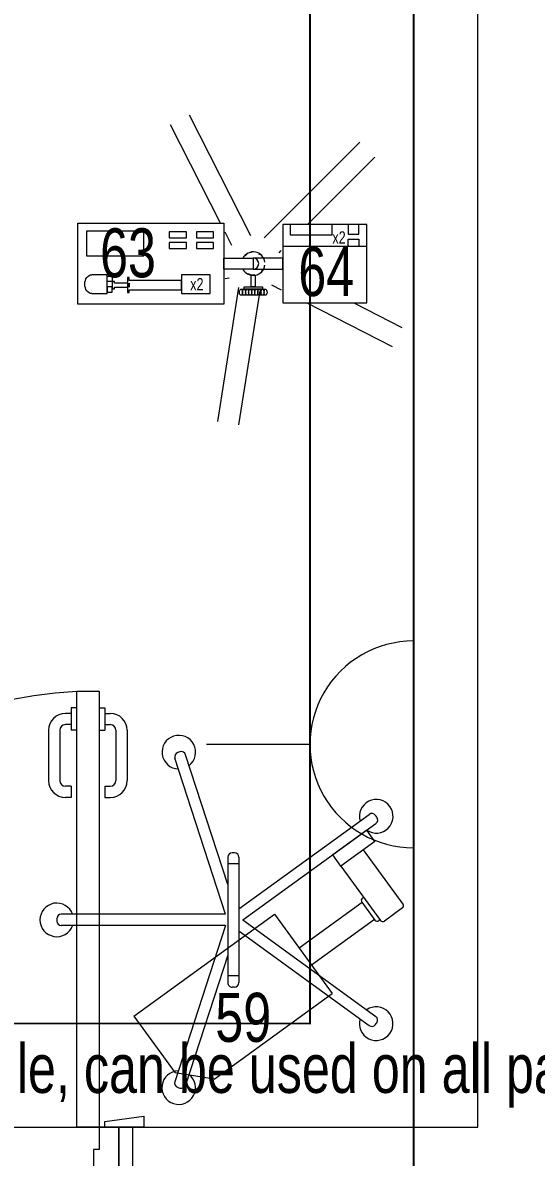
# Model space of a CAD drawing. Header units: metres. Extents: x 75097 to 220695, y -1557923 to -1361206.
# Drawn here: x 143666 to 144582, y -1460876 to -1458850 of the extents above; entities that cross this region are included whole.
import ezdxf

# ---------------------------------------------------------------- set-up
doc = ezdxf.new("R2010")
doc.units = ezdxf.units.M
doc.layers.get('0').update_dxf_attribs({"lineweight": 0})
doc.layers.add('A-100 - Copy$0$axes', color=8, linetype='Continuous')
for name, color, linetype, lineweight in [('A-100 - Copy$0$Medical Equipment and Furniture', 8, 'Continuous', 0), ('A-100 - Copy$0$Medical Equipment and Furniture1', 8, 'Continuous', 5), ('A-100 - Copy$0$Medical Equipment and Furniture2', 8, 'Continuous', 13), ('A-100 - Copy$0$Walls', 8, 'Continuous', 0), ('A-100 - Copy$0$Wooden Joinery', 8, 'Continuous', 0)]:
    doc.layers.add(name, color=color, linetype=linetype, lineweight=lineweight)
doc.layers.add('E-POWR', color=7, linetype='Continuous', lineweight=9, true_color=0x4e7e3e)
doc.styles.add('A-100 - Copy$0$X3G_ENTITY_257CFD', font='swisscl.ttf', dxfattribs={"height": 200})

# ---------------------------------------------------------------- blocks, each defined once
blk = doc.blocks.new('NORMAL SOCKET')
at = {"layer": 'E-POWR'}
for p, q in [((1.421169145032763e-06, 307.6799999489449), (2.84230918623507e-06, 615.359999897657)), ((-307.6799955585448, 4.654284566640854e-07), (307.6799955138122, -4.654284566640854e-07))]:
    blk.add_line(p, q, dxfattribs=at)
blk.add_ellipse((0, 0), major_axis=(32.75230417925279, 305.931804444962), ratio=0.9999999853257265, start_param=4.819040293203757, end_param=7.960632946793556, dxfattribs=at)
blk = doc.blocks.new('A-100 - Copy$0$HF12177-P')
for p, q in [((-0.0196261050550533, -0.0070130161670328), (-0.1885364131370046, 0.225472078058198)), ((0, 0), (-0.172356073249512, 0.2372277831040526)), ((0, 0), (0.1723560732495408, 0.2372277831040623)), ((0.0196261050550586, -0.0070130161670328), (0.1885364131370282, 0.2254720780581989)), ((-0.1199999999999939, -0.0150130161670328), (-0.1199999999999957, -0.0190130161670323)), ((-0.1119999999999948, -0.0070130161670328), (0.1120000000000059, -0.0070130161670328)), ((-0.0999999999999943, -0.0070130161670336), (-0.0999999999999943, -0.0270130161670323)), ((0.1000000000000054, -0.0070130161670336), (0.1000000000000054, -0.0270130161670323)), ((0.120000000000005, -0.0150130161670319), (0.120000000000005, -0.0190130161670315)), ((-0.0631375151467193, -0.0270130161670323), (-0.2950583245726665, -0.1023686551157921)), ((-0.0099999999999945, -0.0307768353717535), (-0.2888779846851648, -0.1213897854416945)), ((-0.1119999999999965, -0.0270130161670323), (0.1120000000000059, -0.0270130161670323)), ((-0.0099999999999945, -0.0307768353717535), (-0.0099999999999945, -0.3240065014399303)), ((0.0100000000000051, -0.0307768353717535), (0.0100000000000051, -0.3240065014399303)), ((0.0100000000000051, -0.0307768353717535), (0.2888779846851794, -0.1213897854416901)), ((0.0631375151467357, -0.0270130161670315), (0.2950583245726759, -0.1023686551157867))]:
    blk.add_line(p, q)
for centre, radius, start, end in [((-0.1851523544721125, 0.2378273370610664), 0.03, 325.4712206343755, 286.5287793654765), ((0.1851523544721343, 0.2378273370610664), 0.03, 253.4712206343819, 214.5287793655101), ((-0.182064277182004, 0.2301743600765382), 0.008, 126.3732650475615, 215.9999999999981), ((1.07e-14, -0.0170130161670334), 0.315, 125.626734952441, 126.3732650475588), ((-0.1788282092045108, 0.2325255010857132), 0.008, 36.00000000000047, 125.6267349524374), ((0.1788282092045397, 0.232525501085723), 0.008, 54.37326504756317, 143.9999999999995), ((1.07e-14, -0.0170130161670334), 0.315, 53.6267349524407, 54.37326504755897), ((0.1820642771820293, 0.2301743600765391), 0.008, 323.9999999999943, 53.62673495243742), ((-0.1119999999999948, -0.0150130161670328), 0.008, 90, 180), ((-0.1119999999999965, -0.0190130161670323), 0.008, 180, 270), ((0.1120000000000059, -0.0150130161670328), 0.008, 5.0889e-12, 90), ((0.1120000000000059, -0.0190130161670323), 0.008, 270, 8.472999999999999e-12), ((-0.2995828026329743, -0.1143533693951433), 0.03, 37.47122063443059, 358.5287793655249), ((0.2995828026329908, -0.1143533693951397), 0.03, 181.4712206344971, 142.5287793654337), ((-0.2925861886176673, -0.1099771072461531), 0.008, 107.9999999999985, 197.6267349524409), ((1.07e-14, -0.0170130161670334), 0.315, 197.6267349524403, 198.3732650475586), ((-0.2913501206401641, -0.1137813333113335), 0.008, 198.3732650475597, 287.9999999999986), ((0.2913501206401787, -0.1137813333113291), 0.008, 252.0000000000014, 341.6267349524442), ((0.2925861886176766, -0.1099771072461468), 0.008, 342.3732650475618, 71.99999999999949), ((1.07e-14, -0.0170130161670334), 0.315, 341.6267349524418, 342.3732650475601), ((5.3e-15, -0.3320130161670391), 0.03, 109.4712206344879, 70.52877936551205), ((-0.0019999999999953, -0.3240065014399303), 0.008, 180, 269.6267349524439), ((0.002000000000006, -0.3240065014399303), 0.008, 270.3732650475562, 0), ((1.07e-14, -0.0170130161670334), 0.315, 269.62673495244, 270.373265047558)]:
    blk.add_arc(centre, radius, start, end)
blk = doc.blocks.new('A-100 - Copy$0$MONITOR ARM PLAN')
for p, q in [((0.02499999999997726, -0.4937500000000057, 2.884949923066148e-09), (0.02500000000003411, -0.1837499999999892, 2.884949923283001e-09)), ((0.02500000000003411, -0.1837499999999892, 2.884949923283001e-09), (0.1999999999999886, -0.1837499999999608, 2.939084461879983e-09)), ((0.1999999999999886, -0.4437499999999943, 2.939084461698109e-09), (0.1999999999999886, -0.1837499999999608, 2.939084461879983e-09)), ((0.1999999999999886, -0.4437499999999943, 2.939084461698109e-09), (0.1500000000000341, -0.4937499999999773, 2.923617450635419e-09)), ((0.02499999999997726, -0.4937500000000057, 2.884949923066148e-09), (0.1500000000000341, -0.4937499999999773, 2.923617450635419e-09))]:
    blk.add_line(p, q)
at = {"layer": 'A-100 - Copy$0$Medical Equipment and Furniture1'}
for p, q in [((0.02500000000003411, 0.03750000000000853), (-5.684341886080801e-14, 0.03750000000000853)), ((-5.684341886080801e-14, 0.03750000000000853), (0, -0.03749999999999432)), ((0.02500000000003411, 0.03750000000000853), (0.02500000000003411, -0.0374999999999801)), ((0.1450000000000387, 0.01250000000003126), (0.02500000000003411, 0.01250000000000284)), ((0.1500000000000341, 0.007499999999993179), (0.1500000000000341, -0.03249999999997044)), ((0.02500000000003411, -0.0374999999999801), (0, -0.03749999999999432)), ((0.02500000000003411, -0.0374999999999801), (0.1450000000000387, -0.03749999999996589)), ((0.09375, -0.0374999999999801), (0.09375, -0.04000000000000625)), ((0.1437500000000114, -0.03750000000002274), (0.1437500000000114, -0.03999999999999204)), ((0.0987500000000523, -0.04499999999998749), (0.1387500000000159, -0.04499999999998749)), ((0.1000000000000227, -0.04499999999998749), (0.0999999999999659, -0.183749999999975)), ((0.1375000000000455, -0.04499999999997328), (0.1374999999999886, -0.1837499999999608))]:
    blk.add_line(p, q, dxfattribs=at)
for centre, start, end in [((0.1450000000000387, 0.0075000000000216, -3.499747055762833e-09), 0, 90), ((0.09874999999999545, -0.03999999999997783), 179.9999999999968, 270), ((0.1387500000000159, -0.03999999999999204), 270, 359.9999999999968), ((0.1450000000000387, -0.03249999999998465), 270, 0)]:
    blk.add_arc(centre, 0.005, start, end, dxfattribs=at)
blk = doc.blocks.new('A-100 - Copy$0$Syringe')
at = {"layer": 'A-100 - Copy$0$Medical Equipment and Furniture2'}
for points in [[(42.97385594014819, -11.52769231201985), (42.71385594014819, -11.52769231201985), (42.71385594014819, -11.38269231201985), (42.97385594014819, -11.38269231201985), (42.97385594014819, -11.52769231201985)], [(42.73841369473156, -11.50858334405179), (42.76581621522021, -11.50858334405179), (42.76581621522021, -11.47504756169225), (42.73841369473156, -11.47504756169225)], [(42.7790012545754, -11.48993886659864), (42.7790012545754, -11.48696168110014), (42.77477331199265, -11.48696168110014), (42.77477331199265, -11.50002276353294), (42.7790012545754, -11.50002276353294), (42.7790012545754, -11.49704557803444)], [(42.80552216427, -11.48510830951575), (42.80552216427, -11.48004698268532), (42.80225506180747, -11.48004698268532), (42.80225506180747, -11.50693746194775), (42.80552216427, -11.50693746194775), (42.80552216427, -11.50187613511732)], [(42.80552216427, -11.50187613511732), (42.89835531338043, -11.50187613511732), (42.89835531338043, -11.48510830951575), (42.80552216427, -11.48510830951575)], [(42.80225506180747, -11.48993886659864), (42.7790012545754, -11.48993886659864)], [(42.7790012545754, -11.49704557803444), (42.80225506180747, -11.49704557803444)], [(42.80552216427, -11.48993886659864), (42.80552216427, -11.49704557803444)], [(42.80552216427, -11.49704557803444), (42.80552216427, -11.48993886659864)], [(42.80552216427, -11.49704557803444), (42.80552216427, -11.48993886659864)]]:
    blk.add_lwpolyline(points, dxfattribs=at)
for points in [[(42.83124684384199, -11.39735652273614), (42.7289066676983, -11.39735652273614), (42.7289066676983, -11.44151191048915), (42.83124684384199, -11.44151191048915)], [(42.90729961535482, -11.39847436903248), (42.87654165908655, -11.39847436903248), (42.87654165908655, -11.40909397442593), (42.90729961535482, -11.40909397442593)], [(42.95595675588564, -11.39847436903248), (42.92519879961737, -11.39847436903248), (42.92519879961737, -11.40909397442593), (42.95595675588564, -11.40909397442593)], [(42.90729961535482, -11.41747801838315), (42.87654165908655, -11.41747801838315), (42.87654165908655, -11.42809762377659), (42.90729961535482, -11.42809762377659)], [(42.95595675588564, -11.41747801838315), (42.92519879961737, -11.41747801838315), (42.92519879961737, -11.42809762377659), (42.95595675588564, -11.42809762377659)], [(42.77477331199265, -11.48696168110014), (42.76581621522021, -11.48696168110014), (42.76581621522021, -11.47770347950299), (42.77477331199265, -11.47770347950299)], [(42.949805164632, -11.47504756169225), (42.89835531338043, -11.47504756169225), (42.89835531338043, -11.50858334405179), (42.949805164632, -11.50858334405179)], [(42.77477331199265, -11.49666922464391), (42.76581621522021, -11.49666922464391), (42.76581621522021, -11.50592742624105), (42.77477331199265, -11.50592742624105)]]:
    blk.add_lwpolyline(points, close=True, dxfattribs=at)
at = {"layer": 'A-100 - Copy$0$Medical Equipment and Furniture2', "extrusion": (0, 0, -1)}
blk.add_ellipse((42.73841369473156, -11.49181545287202), major_axis=(0, 0.01676789117977024), ratio=0.7337346345725659, start_param=3.141592653589793, end_param=6.283185307179586, dxfattribs=at)
blk = doc.blocks.new('A-100 - Copy$0$Infusion')
at = {"layer": 'A-100 - Copy$0$Medical Equipment and Furniture2'}
for points in [[(43.07928500095404, -11.38519231201985), (43.07928500095404, -11.52519231201985), (43.22928500095404, -11.52519231201985), (43.22928500095404, -11.38519231201985), (43.07928500095404, -11.38519231201985)], [(43.19615889373929, -11.42417166417462), (43.19615889373929, -11.41140245575496), (43.2149662019066, -11.41140245575496), (43.2149662019066, -11.42417166417462)]]:
    blk.add_lwpolyline(points, dxfattribs=at)
for points in [[(43.07928500095404, -11.38519231201985), (43.07928500095404, -11.42417166417462), (43.22928500095404, -11.42417166417462), (43.22928500095404, -11.38519231201985)], [(43.09271869881898, -11.38519231201985), (43.09271869881898, -11.40401001514759), (43.16727627938416, -11.40401001514759), (43.16727627938416, -11.38519231201985)], [(43.19615889373929, -11.38519231201985), (43.19615889373929, -11.40266582319452), (43.2149662019066, -11.40266582319452), (43.2149662019066, -11.38519231201985)]]:
    blk.add_lwpolyline(points, close=True, dxfattribs=at)
blk = doc.blocks.new('A-100 - Copy$0$Infusion Syringe')
at = {"layer": 'A-100 - Copy$0$Medical Equipment and Furniture1'}
for p, q in [((43.02246416823158, -11.40528214392162), (42.91270219651813, -11.18986214513194)), ((42.96830567694769, -11.38269231201986), (42.87884394859901, -11.20711378412204)), ((43.04589888626441, -11.40899383862143), (43.21685716525815, -11.23803555962775)), ((43.12344052823619, -11.38519231201985), (43.24372722294322, -11.26490561731282)), ((42.98860592031247, -11.42253378291184), (42.97649166666832, -11.39875822144347)), ((42.97526909391956, -11.44306834932974), (42.97385594014821, -11.44329217089893)), ((43.01242833492739, -11.44105017639612), (43.01702339333832, -11.43645511798519)), ((43.02344178125031, -11.43543854520794), (43.01702339333832, -11.43645511798519)), ((43.03565028054589, -11.43737218153609), (43.04144039192954, -11.44032239064143)), ((43.04439060103488, -11.44611250202507), (43.04144039192954, -11.44032239064143)), ((43.07276894394954, -11.4358638963065), (43.07664927443392, -11.43198356582212)), ((43.04071260617485, -11.46933444764358), (43.04530766458578, -11.46473938923265)), ((43.04632423736302, -11.45832100132066), (43.04530766458578, -11.46473938923265)), ((43.07910748960177, -11.45951473551412), (43.07928500095403, -11.45960518206567)), ((42.98377867242272, -11.48120670440682), (42.97649166666832, -11.48236085273487)), ((43.01749066055635, -11.4730124425036), (43.02328077193994, -11.47596265160894)), ((43.02969915985193, -11.47494607883175), (43.02328077193994, -11.47596265160894)), ((43.00055607816415, -11.49798411014825), (42.96273468027897, -11.73677901833304)), ((43.03808823510673, -11.5039286198197), (43.00026683722155, -11.7427235280046)), ((43.05922899965918, -11.4931568622585), (43.07664927443386, -11.50203293559338)), ((43.12210210990946, -11.52519231201984), (43.27464899844898, -11.60291883397196)), ((43.20580430196361, -11.52519231201984), (43.29190063743903, -11.56906058605273))]:
    blk.add_line(p, q, dxfattribs=at)
for points in [[(43.02657047055112, -11.44546958000529), (43.02657047055112, -11.4649150440344), (42.97385594014821, -11.4649150440344), (42.97385594014821, -11.44546958000529)], [(43.02657047055112, -11.44546958000529), (43.02657047055112, -11.4649150440344), (43.07928500095403, -11.4649150440344), (43.07928500095403, -11.44546958000529)], [(43.04297723967369, -11.49631761196684), (43.04297723967369, -11.50085798044978), (43.01016370142855, -11.50085798044978), (43.01016370142855, -11.49631761196684)]]:
    blk.add_lwpolyline(points, close=True, dxfattribs=at)
for points in [[(43.03023583093585, -11.475899659915), (43.03023583093585, -11.49631761196684), (43.02290511016639, -11.49631761196684), (43.02290511016639, -11.475899659915)], [(43.00462476640575, -11.50085798044978), (43.04851617469649, -11.50085798044978)], [(43.04851617469649, -11.51160316530564), (43.00462476640575, -11.51160316530564)]]:
    blk.add_lwpolyline(points, dxfattribs=at)
for radius, start, end in [(0.02102924448476753, 6.82758775052605, 152.46157466306), (0.009722732014547094, 270, 90), (0.02102924448476753, 207.53842533694, 353.1724122494739)]:
    blk.add_arc((43.02657047055112, -11.45519231201985), radius, start, end, dxfattribs=at)
for centre in [(43.00462476640575, -11.50623057287771), (43.01011119244214, -11.50623057287771), (43.01559761847847, -11.50623057287771), (43.02108404451479, -11.50623057287771), (43.02657047055112, -11.50623057287771), (43.03205689658745, -11.50623057287771), (43.03754332262378, -11.50623057287771), (43.04302974866016, -11.50623057287771), (43.04851617469649, -11.50623057287771)]:
    blk.add_ellipse(centre, major_axis=(-1.601640999364343e-14, -0.005372592427942437), ratio=0.510593918105976, start_param=3.141592653595631, end_param=9.424777960775216, dxfattribs=at)
for name in ['A-100 - Copy$0$Syringe', 'A-100 - Copy$0$Infusion']:
    blk.add_blockref(name, (0, 0), dxfattribs=at)
blk = doc.blocks.new('A-100 - Copy$0$A$C72370EFE')
at = {"layer": 'A-100 - Copy$0$Wooden Joinery'}
for p, q in [((-0.009999999999990905, -0.03999999999999915), (-0.01999999999998181, -0.03999999999999915)), ((-0.009999999999990905, -0.03000000000000114), (-0.01000000000010459, -0.07000000000000028)), ((0, -0.03000000000000114), (-0.009999999999990905, -0.03000000000000114)), ((0.04000000000019099, -0.03000000000000114), (0.0500000000001819, -0.03000000000000114)), ((0.0500000000001819, -0.03000000000000114), (0.05000000000029559, -0.07000000000000028)), ((0.0500000000001819, -0.03999999999999915), (0.0600000000001728, -0.03999999999999915)), ((-0.009999999999990905, -0.06000000000000227), (-0.01999999999998181, -0.06000000000000227)), ((0.0500000000001819, -0.06000000000000227), (0.0600000000001728, -0.06000000000000227)), ((-0.04999999999995453, -0.07000000000000028), (-0.04999999999984084, -0.1600000000000037)), ((-0.02999999999997272, -0.07000000000000028), (-0.02999999999985903, -0.1600000000000037)), ((0, -0.07000000000000028), (-0.009999999999990905, -0.07000000000000028)), ((0.04000000000019099, -0.07000000000000028), (0.0500000000001819, -0.07000000000000028)), ((0.07000000000016371, -0.07000000000000028), (0.07000000000005002, -0.1600000000000037)), ((0.09000000000014552, -0.07000000000000028), (0.09000000000003183, -0.1600000000000037)), ((-0.009999999999877218, -0.1700000000000017), (-0.01999999999986812, -0.1700000000000017)), ((-0.009999999999877218, -0.1700000000000017), (-0.009999999999877218, -0.1900000000000048)), ((0.05000000000006821, -0.1700000000000017), (0.06000000000005912, -0.1700000000000017)), ((0.05000000000006821, -0.1700000000000017), (0.05000000000006821, -0.1900000000000048)), ((-0.009999999999877218, -0.1900000000000048), (-0.01999999999986812, -0.1900000000000048)), ((0.05000000000006821, -0.1900000000000048), (0.06000000000005912, -0.1900000000000048))]:
    blk.add_line(p, q, dxfattribs=at)
for centre, radius, start, end in [((-0.01999999999998181, -0.07000000000000028), 0.03, 90, 180), ((0.0600000000001728, -0.07000000000000028), 0.03, 0, 90), ((-0.01999999999998181, -0.07000000000000028), 0.01, 90, 180), ((0.0600000000001728, -0.07000000000000028), 0.01, 0, 90), ((-0.01999999999986812, -0.1600000000000037), 0.03, 180, 270), ((-0.01999999999986812, -0.1600000000000037), 0.01, 180, 270), ((0.06000000000005912, -0.1600000000000037), 0.01, 270, 0), ((0.06000000000005912, -0.1600000000000037), 0.03, 270, 0)]:
    blk.add_arc(centre, radius, start, end, dxfattribs=at)
blk = doc.blocks.new('A-100 - Copy$0$DR1')
at = {"layer": 'A-100 - Copy$0$Wooden Joinery', "elevation": -2.945133955413104e-07}
for points in [[(1743552.912935317, 41731.92620021896), (1743562.913414948, 41731.92620021896), (1743572.913894579, 41801.92955763405), (1743552.912935317, 41801.92955763405)], [(1743402.912935317, 41721.9257205883), (1743392.912455687, 41721.9257205883), (1743382.911976056, 41791.92907800316), (1743402.912935317, 41791.92907800316)], [(1743552.912935317, 41681.9238020652), (1744331.880757414, 41681.92380206316), (1744331.880757414, 41721.92572058603), (1743552.912935317, 41721.92572058807)], [(1743402.912935317, 40941.93147615599), (1743392.912455687, 40941.93147615599), (1743382.911976056, 40871.92811874114), (1743402.912935317, 40871.92811874137)], [(1743552.912935317, 40931.93099652487), (1743562.913414948, 40931.93099652487), (1743572.913894579, 40861.92763911025), (1743552.912935317, 40861.92763911025)]]:
    blk.add_lwpolyline(points, close=True, dxfattribs=at)
for points in [[(1743552.912935317, 41756.92739929538), (1743402.912935317, 41756.92739929538), (1743402.912935317, 41781.92859837227), (1743552.912935317, 41781.92859837203), (1743552.912935317, 41756.92739929538)], [(1743552.912935317, 41756.92739929562), (1743552.912935317, 41721.92572058807), (1743512.911016794, 41721.92572058807), (1743512.911016795, 41711.92524095741), (1743402.912935317, 41711.92524095718), (1743402.912935317, 41756.92739929538), (1743552.912935317, 41756.92739929562)], [(1743552.912935317, 40906.92979744868), (1743552.912935317, 40941.93147615599), (1743512.911016794, 40941.93147615623), (1743512.911016795, 40951.93195578665), (1743402.912935317, 40951.93195578712), (1743402.912935317, 40906.92979744915), (1743552.912935317, 40906.92979744868)], [(1743552.912935317, 40906.92979744892), (1743402.912935317, 40906.92979744915), (1743402.912935317, 40881.92859837227), (1743552.912935317, 40881.92859837203), (1743552.912935317, 40906.92979744892)]]:
    blk.add_lwpolyline(points, dxfattribs=at)
at = {"layer": 'A-100 - Copy$0$Wooden Joinery'}
blk.add_arc((1743552.912935317, 41721.92572058807, -2.945133955413104e-07), 779.9942444320768, 270.0000000000171, 357.0603026895866, dxfattribs=at)
at = {"layer": 'A-100 - Copy$0$Wooden Joinery', "xscale": -999.9999999998856, "yscale": 999.9999999998856, "zscale": 999.9999999998854, "rotation": 270}
blk.add_blockref('A-100 - Copy$0$A$C72370EFE', (1744331.880757414, 41681.92380206264, -2.945133955413104e-07), dxfattribs=at)
blk = doc.blocks.new('A-100 - Copy')
at = {"layer": 'A-100 - Copy$0$axes'}
blk.add_line((144363.6947103618, -1477297.367632305, -5.890049949996978e-07), (144363.6947103622, -1387547.689794294, -5.890049949996978e-07), dxfattribs=at)
at = {"layer": 'A-100 - Copy$0$Walls', "elevation": -5.890273202524554e-07}
blk.add_lwpolyline([(134463.2767130018, -1460822.689815161), (144478.2767130018, -1460822.689815161), (144478.2767130018, -1456495.206816277)], dxfattribs=at)
at = {"layer": 'A-100 - Copy$0$Medical Equipment and Furniture', "xscale": 1000, "yscale": 1000, "zscale": 1000}
blk.add_blockref('A-100 - Copy$0$Infusion Syringe', (101050.8565384031, -1447825.318886459, -2.944617172317976e-07), dxfattribs=at)
at = {"layer": 'A-100 - Copy$0$Medical Equipment and Furniture', "extrusion": (-1.92689022702551e-13, -1.394047920958279e-12, -1), "xscale": -1000.000000000002, "yscale": 1000.000000000002, "zscale": -1000.000000000002, "rotation": 90.01496832471715}
blk.add_blockref('A-100 - Copy$0$HF12177-P', (-144058.9756349206, -1460452.463068425, 2.30240661513096e-06), dxfattribs=at)
at = {"layer": 'A-100 - Copy$0$Medical Equipment and Furniture', "xscale": 1000, "yscale": 1000, "zscale": 1000, "rotation": 305.9850316752795}
blk.add_blockref('A-100 - Copy$0$MONITOR ARM PLAN', (144249.4963798404, -1460314.117676437, 4.295715783086962e-08), dxfattribs=at)
at = {"layer": 'A-100 - Copy$0$Wooden Joinery', "xscale": -1, "rotation": 270}
blk.add_blockref('A-100 - Copy$0$DR1', (102080.5539761644, -3204375.602750478, -2.944918264802254e-07), dxfattribs=at)
at = {"layer": 'A-100 - Copy$0$Medical Equipment and Furniture', "char_height": 87.47307164393662, "attachment_point": 2, "style": 'A-100 - Copy$0$X3G_ENTITY_257CFD'}
for s, insert in [('63', (143854.0247231205, -1459217.441742881, -2.944617172317976e-07)), ('64', (144207.620239283, -1459250.845254157, -2.944617172317976e-07)), ('59', (144059.6527167917, -1460582.663549519, -2.944617172317976e-07))]:
    blk.add_mtext(s, dxfattribs=dict(at, insert=insert))
at = {"layer": 'A-100 - Copy$0$Medical Equipment and Furniture', "attachment_point": 2, "style": 'A-100 - Copy$0$X3G_ENTITY_257CFD'}
for s, insert, char_height, width in [('x2', (144230.4301736229, -1459222.822555229, -2.944617172317976e-07), 21.86826791098416, 20.63584914273737), ('x2', (143976.8800911941, -1459306.257774901, -2.944617172317976e-07), 21.86826791098416, 20.63584914273737), ('59 is mobile, can be used on all patients', (144044.6225185804, -1460673.855745153, -1.472514758127375e-06), 87.47307164393663, 3260.53706408931)]:
    blk.add_mtext(s, dxfattribs=dict(at, insert=insert, char_height=char_height, width=width))

msp = doc.modelspace()

# ---------------------------------------------------------------- linework, layer by layer
at = {"layer": 'E-POWR', "const_width": 3, "elevation": -5.890273202524554e-07}
for points in [[(144178.654847932, -1457029.99311168), (144178.6548312652, -1460637.649938368), (139198.2647732772, -1460637.649938368), (136701.5963773394, -1460637.649938368), (132265.4365234179, -1460638.464846056), (129750.6706314528, -1460638.464846056), (127228.4454187827, -1460637.649403018), (124639.9553450056, -1460637.649938368), (124639.9553450056, -1455422.297818111), (133289.4379795099, -1455422.297818111)], [(144178.6548335691, -1460138.948721881), (144178.6548335691, -1460637.649938368), (141718.6565021296, -1460637.649938368)]]:
    msp.add_lwpolyline(points, dxfattribs=at)

# ---------------------------------------------------------------- block references
at = {"layer": 'E-POWR', "color": 85, "xscale": 0.6, "yscale": 0.6, "zscale": 0.6, "rotation": 90}
msp.add_blockref('NORMAL SOCKET', (144363.2628335384, -1460138.948723308, -5.890049949996978e-07), dxfattribs=at)

# ---------------------------------------------------------------- next in the draw order: block references
msp.add_blockref('A-100 - Copy', (0, 0))

doc.saveas('drawing.dxf')
